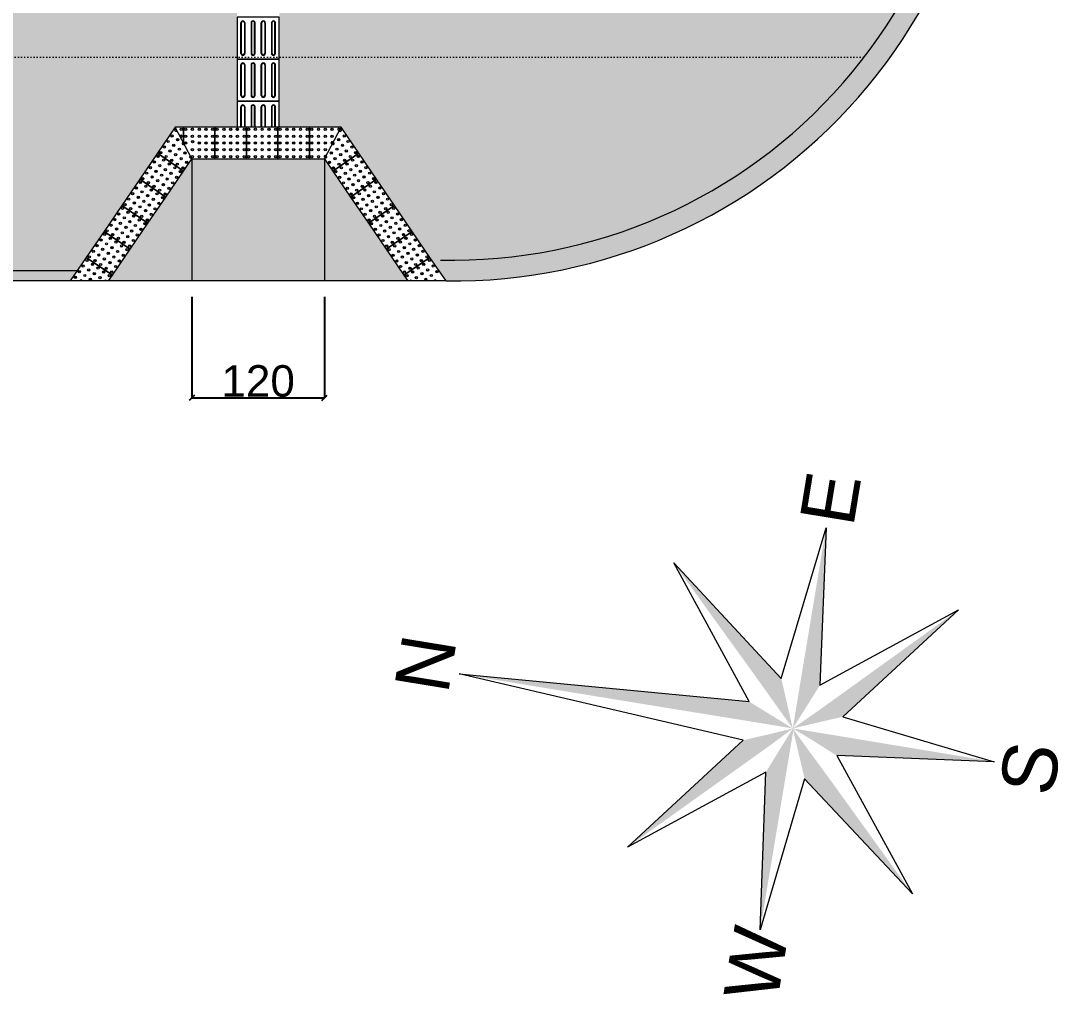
# Model space of a CAD drawing. Header units: millimetres. Extents: x -9997 to 44619, y -1295 to 91103.
# Drawn here: x 31672 to 32660, y 33018 to 33945 of the extents above; entities that cross this region are included whole.
import ezdxf

# ---------------------------------------------------------------- set-up
doc = ezdxf.new("R2010")
doc.units = ezdxf.units.MM
doc.header["$LTSCALE"] = 0.1
doc.linetypes.add('ACAD_ISO03W100', pattern=[30, 12, -18])
doc.layers.get('0').update_dxf_attribs({"lineweight": 5})
for name, color, linetype, lineweight in [('alvenaria', 5, 'Continuous', 9), ('alvenaria longe', 253, 'Continuous', 0), ('escada', 1, 'Continuous', 0), ('piso', 254, 'Continuous', 0), ('Proj Telhado', 10, 'ACAD_ISO03W100', 0)]:
    doc.layers.add(name, color=color, linetype=linetype, lineweight=lineweight)
doc.styles.add('Arial0', font='arial.ttf', dxfattribs={"height": 1.421523})
doc.styles.get("Standard").update_dxf_attribs({"font": 'arial.ttf'})
doc.dimstyles.new('ISO-25', dxfattribs={"dimtxt": 30, "dimasz": 5, "dimexe": 0, "dimexo": 15, "dimtad": 1, "dimtxsty": 'Standard', "dimblk": 'OBLIQUE', "dimcen": 0, "dimclrd": 7, "dimclre": 7, "dimclrt": 7, "dimadec": 8, "dimazin": 0, "dimtfac": 1, "dimtmove": 0, "dimatfit": 3, "dimldrblk": 'OBLIQUE', "dimfxl": 5, "dimtfillclr": 250, "dimarcsym": 0})

# ---------------------------------------------------------------- blocks, each defined once
blk = doc.blocks.new('_Oblique')
at = {"color": 0, "linetype": 'ByBlock', "lineweight": -2}
blk.add_line((-0.5, -0.5), (0.5, 0.5), dxfattribs=at)
blk = doc.blocks.new('*D110')
at = {"layer": 'alvenaria', "color": 7, "linetype": 'ByBlock', "lineweight": -2, "transparency": 16777216}
for p, q in [((31834.84, 33681.94), (31834.84, 33585.67)), ((31960.89, 33681.94), (31960.89, 33585.67))]:
    blk.add_line(p, q, dxfattribs=at)
at = {"layer": 'alvenaria', "color": 7, "lineweight": -2, "transparency": 16777216}
blk.add_line((31834.84, 33585.67), (31960.89, 33585.67), dxfattribs=at)
at = {"layer": 'Defpoints', "color": 0, "linetype": 'ByBlock', "transparency": 16777216}
for p in [(31834.84, 33696.94), (31960.89, 33696.94), (31960.89, 33585.67)]:
    blk.add_point(p, dxfattribs=at)
at = {"layer": 'alvenaria', "color": 7, "linetype": 'ByBlock', "lineweight": -2, "transparency": 16777216, "xscale": 5, "yscale": 5, "zscale": 5, "rotation": 180}
blk.add_blockref('_Oblique', (31834.84, 33585.67), dxfattribs=at)
at = {"layer": 'alvenaria', "color": 7, "linetype": 'ByBlock', "lineweight": -2, "transparency": 16777216, "xscale": 5, "yscale": 5, "zscale": 5}
blk.add_blockref('_Oblique', (31960.89, 33585.67), dxfattribs=at)
at = {"layer": 'alvenaria', "color": 7, "linetype": 'ByBlock', "transparency": 16777216, "insert": (31897.86, 33601.62), "char_height": 30, "attachment_point": 5}
blk.add_mtext('120', dxfattribs=at)

msp = doc.modelspace()

# ---------------------------------------------------------------- hatches: boundary and pattern name
at = {"linetype": 'ByBlock', "lineweight": 0, "true_color": 0xc7c8ca}
h = msp.add_hatch(dxfattribs=at)
h.set_pattern_fill('AR-BRSTD', color=9, scale=0.12)
h.paths.add_polyline_path([(29301.965, 34091.799), (29316.965, 34091.799), (29316.965, 34094.883), (29346.965, 34094.883), (29376.965, 34094.883), (29406.965, 34094.883), (29436.965, 34094.883), (29466.965, 34094.883), (29496.965, 34094.883), (29526.965, 34094.883), (29556.965, 34094.883), (29586.965, 34094.883), (29601.965, 34091.799), (29601.965, 33930.984), (29633.978, 33930.984), (29673.978, 33930.984), (29688.934, 33930.984), (29681.21, 33959.973), (29673.486, 33988.962), (29665.732, 34018.064), (29658.008, 34047.053), (29650.284, 34076.041), (29642.56, 34105.03), (29639.424, 34116.799), (28786.663, 34116.799), (28786.913, 33706.799), (29748.667, 33706.799), (29743.001, 33728.064), (29735.277, 33757.053), (29727.553, 33786.041), (29719.829, 33815.03), (29712.105, 33844.018), (29704.381, 33873.007), (29699.591, 33890.984), (29673.978, 33890.984), (29633.978, 33890.984), (29593.978, 33890.984), (29586.965, 33890.984), (29586.965, 33884.883), (29586.965, 33854.883), (29556.965, 33854.883), (29526.965, 33854.883), (29496.965, 33854.883), (29466.965, 33854.883), (29436.965, 33854.883), (29406.965, 33854.883), (29376.965, 33854.883), (29346.965, 33854.883), (29316.965, 33854.883), (29316.965, 33884.883), (29316.965, 33891.799), (29301.965, 33891.799)])
h.paths.add_polyline_path([(29201.103, 33886.938), (29201.103, 33746.938), (28961.103, 33746.938), (28961.103, 33886.938)], flags=16)
h.paths.add_polyline_path([(29181.103, 33866.938), (29181.103, 33766.938), (28981.103, 33766.938), (28981.103, 33866.938)], flags=0)
h.paths.add_polyline_path([(29556.965, 33914.883), (29556.965, 33944.883), (29556.965, 33974.883), (29556.965, 34004.883), (29556.965, 34034.883), (29556.965, 34064.883), (29526.965, 34064.883), (29496.965, 34064.883), (29466.965, 34064.883), (29436.965, 34064.883), (29406.965, 34064.883), (29376.965, 34064.883), (29346.965, 34064.883), (29346.965, 34034.883), (29346.965, 34004.883), (29346.965, 33974.883), (29346.965, 33944.883), (29346.965, 33914.883), (29346.965, 33891.799), (29556.965, 33891.799)], flags=17)
h.paths.add_polyline_path([(29376.965, 33956.799), (29376.965, 34006.799), (29526.965, 34006.799), (29526.965, 33956.799)], flags=16)
h.paths.add_polyline_path([(29466.965, 34011.799), (29436.965, 34011.799), (29436.965, 34041.799), (29466.965, 34041.799)], flags=16)
h.paths.add_polyline_path([(29556.965, 33891.799), (29346.965, 33891.799), (29346.965, 33884.883), (29376.965, 33884.883), (29406.965, 33884.883), (29436.965, 33884.883), (29466.965, 33884.883), (29496.965, 33884.883), (29526.965, 33884.883), (29556.965, 33884.883)], flags=17)
h.paths.add_polyline_path([(29601.965, 34091.799), (29586.965, 34091.799), (29586.965, 34064.883), (29586.965, 34034.883), (29586.965, 34004.883), (29586.965, 33974.883), (29586.965, 33944.883), (29586.965, 33930.984), (29593.978, 33930.984), (29601.965, 33930.984)], flags=17)
h.paths.add_polyline_path([(29316.965, 33944.883), (29316.965, 33974.883), (29316.965, 34004.883), (29316.965, 34034.883), (29316.965, 34064.883), (29316.965, 34091.799), (29301.965, 34091.799), (29301.965, 33891.799), (29316.965, 33891.799), (29316.965, 33914.883)], flags=17)
h.paths.add_polyline_path([(29757.448, 34116.799), (29670.471, 34116.799), (29671.549, 34112.754), (29679.272, 34083.765), (29686.996, 34054.776), (29694.72, 34025.788), (29702.444, 33996.799), (29710.198, 33967.697), (29717.922, 33938.708), (29725.646, 33909.72), (29732.939, 33882.35), (29758.552, 33882.35), (29798.552, 33882.35), (29819.916, 33882.35)])
h.paths.add_polyline_path([(30038.448, 34116.799), (29757.448, 34116.799), (29819.916, 33882.35), (29838.552, 33882.35), (29878.552, 33882.35), (29918.552, 33882.35), (29958.552, 33882.35), (29998.552, 33882.35), (30038.552, 33882.35), (30078.552, 33882.35), (30100.916, 33882.35)])
h.paths.add_polyline_path([(29830.574, 33842.35), (29798.552, 33842.35), (29758.552, 33842.35), (29743.596, 33842.35), (29748.818, 33822.754), (29756.542, 33793.765), (29764.266, 33764.776), (29771.989, 33735.788), (29779.713, 33706.799), (29826.691, 33706.799), (29856.033, 33746.799)])
h.paths.add_polyline_path([(30111.574, 33842.35), (30078.552, 33842.35), (30038.552, 33842.35), (29998.552, 33842.35), (29958.552, 33842.35), (29918.552, 33842.35), (29878.552, 33842.35), (29838.552, 33842.35), (29830.574, 33842.35), (29856.033, 33746.799), (30137.033, 33746.799)])
h.paths.add_polyline_path([(30205.831, 33815.03), (30198.552, 33842.35), (30158.552, 33842.35), (30118.552, 33842.35), (30111.574, 33842.35), (30137.033, 33746.799), (30187.222, 33706.938), (30234.631, 33706.938), (30229.003, 33728.064), (30221.279, 33757.053), (30213.555, 33786.041)])
h.paths.add_polyline_path([(30167.211, 33959.973), (30159.488, 33988.962), (30151.764, 34017.95), (30144.04, 34046.939), (30136.316, 34075.928), (30128.592, 34104.916), (30125.426, 34116.799), (30038.448, 34116.799), (30100.916, 33882.35), (30118.552, 33882.35), (30158.552, 33882.35), (30187.894, 33882.35), (30182.659, 33901.996), (30174.935, 33930.984)])
h.paths.add_polyline_path([(31877.895, 33948.04), (31877.895, 33968.04), (31852.895, 33968.04), (31852.895, 33998.04), (31852.895, 34028.04), (31877.895, 34028.04), (31877.895, 34068.04), (31877.895, 34108.04), (31877.895, 34116.799), (30156.473, 34116.799), (30157.581, 34112.64), (30165.305, 34083.652), (30173.028, 34054.663), (30180.752, 34025.674), (30188.476, 33996.686), (30196.2, 33967.697), (30203.924, 33938.708), (30211.648, 33909.72), (30219.372, 33880.731), (30227.096, 33851.742), (30234.82, 33822.754), (30242.543, 33793.765), (30250.267, 33764.776), (30257.991, 33735.788), (30265.678, 33706.938), (31725.894, 33706.938), (31734.388, 33719.372), (31751.309, 33744.144), (31768.231, 33768.916), (31785.153, 33793.688), (31802.075, 33818.46), (31819.034, 33843.286), (31819.062, 33843.232), (31826.794, 33843.232), (31856.794, 33843.232), (31877.895, 33843.232), (31877.895, 33868.04), (31877.895, 33908.04)])
h.paths.add_polyline_path([(30645.894, 33886.938), (30645.894, 33746.938), (30405.894, 33746.938), (30405.894, 33886.938)], flags=16)
h.paths.add_polyline_path([(30625.894, 33866.938), (30625.894, 33766.938), (30425.894, 33766.938), (30425.894, 33866.938)], flags=0)
h.paths.add_polyline_path([(31145.894, 33886.938), (31145.894, 33746.938), (30905.894, 33746.938), (30905.894, 33886.938)], flags=16)
h.paths.add_polyline_path([(30925.894, 33866.938), (31125.894, 33866.938), (31125.894, 33766.938), (30925.894, 33766.938)], flags=0)
h.paths.add_polyline_path([(31000.925, 33844.799), (31030.925, 33844.799), (31030.925, 33814.799), (31000.925, 33814.799)], flags=0)
h.paths.add_polyline_path([(31405.894, 33886.938), (31645.894, 33886.938), (31645.894, 33746.938), (31405.894, 33746.938)], flags=16)
h.paths.add_polyline_path([(31425.894, 33866.938), (31625.894, 33866.938), (31625.894, 33766.938), (31425.894, 33766.938)], flags=0)
h.paths.add_polyline_path([(32554.715, 34289.954), (32524.986, 34293.973), (32495.256, 34297.993), (32465.527, 34302.013), (32435.797, 34306.033), (32433.223, 34315.696), (32425.499, 34344.684), (32420.35, 34364.01), (32387.715, 34355.315), (32349.064, 34345.016), (32310.412, 34334.718), (32271.761, 34324.419), (32233.109, 34314.12), (32194.457, 34303.822), (32155.806, 34293.523), (32117.154, 34283.225), (32123.591, 34259.068), (32104.265, 34253.918), (32113.015, 34221.081), (32123.313, 34182.429), (32133.612, 34143.778), (32143.91, 34105.126), (32154.209, 34066.475), (32161.933, 34037.486), (32169.657, 34008.498), (32177.38, 33979.509), (32148.392, 33971.785), (32119.403, 33964.061), (32113.051, 33987.901), (32073.051, 33987.901), (32054.915, 33987.901, -0.2142245), (31917.895, 33945.937), (31917.895, 33908.04), (31917.895, 33868.04), (31917.895, 33843.232), (31946.729, 33843.232), (31976.729, 33843.232), (31993.651, 33818.46), (32010.573, 33793.688), (32027.495, 33768.916), (32044.416, 33744.145), (32061.338, 33719.373), (32076.664, 33696.938, 0.46151), (32590.765, 34284.324), (32590.556, 34285.108), (32584.445, 34285.934)])
h.paths.add_polyline_path([(32105.259, 34094.828), (32094.96, 34133.479), (32084.662, 34172.131), (32074.363, 34210.782), (32066.632, 34239.798, 0.050222), (32040.096, 34262.693), (32020.526, 34257.479), (31981.874, 34247.18), (31943.223, 34236.882), (31933.489, 34234.288), (31964.794, 34116.799), (31917.895, 34116.799), (31917.895, 34108.04), (31917.895, 34068.04), (31917.895, 34028.04), (31942.895, 34028.04), (31953.051, 34027.901), (31993.051, 34027.901), (32033.051, 34027.901), (32073.051, 34027.901), (32088.695, 34027.901, 0.0275903), (32097.873, 34044.865), (32096.231, 34051.027), (32101.191, 34052.349, 0.0390592), (32109.667, 34078.284)], flags=17)
h.paths.add_polyline_path([(32054.915, 33987.901), (32033.051, 33987.901), (31993.051, 33987.901), (31953.051, 33987.901), (31942.895, 33987.901), (31942.895, 33968.04), (31917.895, 33968.04), (31917.895, 33948.04), (31917.895, 33945.937, 0.2142245)], flags=17)
h.paths.add_polyline_path([(32109.667, 34078.284, -0.0390592), (32101.191, 34052.349), (32115.557, 34056.176)], flags=17)
h.paths.add_polyline_path([(32097.873, 34044.865, -0.0275903), (32088.695, 34027.901), (32102.393, 34027.901)], flags=17)
h.paths.add_polyline_path([(32402.327, 34431.65), (32394.603, 34460.639), (32418.391, 34478.918), (32442.179, 34497.197), (32465.967, 34515.476), (32489.755, 34533.756), (32501.253, 34542.591), (32216.122, 35612.719), (31649.003, 35612.719), (31797.89, 35053.93, -0.3092385), (31931.102, 34553.973), (32000.494, 34293.537), (32010.227, 34296.13), (32048.879, 34306.429), (32042.442, 34330.586), (32071.431, 34338.31), (32100.419, 34346.034), (32106.856, 34321.876), (32145.507, 34332.175), (32184.159, 34342.473), (32222.81, 34352.772), (32261.462, 34363.071), (32300.114, 34373.369), (32338.765, 34383.668), (32377.417, 34393.966), (32410.051, 34402.661)])
h.paths.add_polyline_path([(31797.89, 35053.93), (31649.003, 35612.719), (31566.212, 35612.719), (31923.191, 34272.94), (31932.924, 34275.533), (31971.576, 34285.832), (32000.494, 34293.537), (31931.102, 34553.973, 0.3092385)])
h.paths.add_polyline_path([(32059.177, 34267.777), (32040.096, 34262.693, -0.050222), (32066.632, 34239.798), (32065.614, 34243.62)], flags=17)
h = msp.add_hatch(color=9, dxfattribs=at)
h.dxf.hatch_style = 1
h.paths.add_polyline_path([(28786.913, 33706.799), (28786.919, 33696.938), (29819.457, 33696.938), (29826.691, 33706.799)])
h.paths.add_polyline_path([(29856.033, 33746.799), (29869.318, 33696.938), (30150.318, 33696.938), (30137.033, 33746.799)])
h.paths.add_polyline_path([(29819.457, 33696.938), (29869.318, 33696.938), (29856.033, 33746.799)])
h.paths.add_polyline_path([(30137.033, 33746.799), (30150.318, 33696.938), (30199.813, 33696.938)])
h.paths.add_polyline_path([(30187.222, 33706.938), (30199.813, 33696.938), (31719.063, 33696.938), (31725.894, 33706.938)])
h.paths.add_polyline_path([(32428.741, 34449.037), (32431.316, 34439.374), (32439.04, 34410.385), (32446.764, 34381.397), (32454.488, 34352.408), (32459.637, 34333.082), (32569.942, 34362.473), (32539.047, 34478.427)])
h.paths.add_polyline_path([(32459.637, 34333.082), (32469.547, 34331.742), (32499.276, 34327.723), (32529.006, 34323.703), (32558.735, 34319.683), (32582.188, 34316.512), (32569.942, 34362.473)])
h.paths.add_polyline_path([(32508.035, 34509.968), (32484.247, 34491.688), (32460.459, 34473.409), (32436.671, 34455.13), (32428.741, 34449.037), (32539.047, 34478.427), (32526.801, 34524.388)])
h.paths.add_polyline_path([(31886.729, 33813.232), (31856.729, 33813.232), (31834.835, 33813.232), (31834.835, 33696.938), (31960.89, 33696.938), (31960.89, 33813.232), (31946.729, 33813.232), (31916.729, 33813.232)])
h.paths.add_polyline_path([(31776.081, 33727.222), (31759.159, 33702.45), (31755.394, 33696.938), (31834.835, 33696.938), (31834.835, 33813.232), (31826.847, 33801.538), (31809.925, 33776.766), (31793.003, 33751.994)])
h.paths.add_polyline_path([(31968.879, 33801.538), (31960.89, 33813.232), (31960.89, 33696.938), (32040.332, 33696.938), (32036.567, 33702.451), (32019.645, 33727.223), (32002.723, 33751.994), (31985.801, 33776.766)])
h.paths.add_polyline_path([(29376.965, 34006.799), (29376.965, 33956.799), (29526.965, 33956.799), (29526.965, 34006.799)])
at = {"lineweight": 0, "true_color": 0x000007}
for points in [[(32406.571, 33271.13), (32438.223, 33462.171), (32439.095, 33462.563)], [(32406.571, 33271.13), (32438.223, 33462.171), (32432.471, 33312.359)], [(32293.317, 33428.607), (32369.724, 33322.701), (32372.79, 33343.375)], [(32454.361, 33282.367), (32458.744, 33308.038), (32564.38, 33384.113)], [(32369.724, 33322.701), (32372.79, 33343.375), (32395.665, 33318.65)], [(32089.163, 33323.072), (32271.206, 33293.241), (32273.593, 33305.641)], [(32369.724, 33322.701), (32391.344, 33292.377), (32395.665, 33318.65)], [(32391.344, 33292.377), (32395.665, 33318.65), (32406.571, 33271.13)], [(32271.206, 33293.241), (32273.593, 33305.641), (32365.071, 33296.698)], [(32426.451, 33275.885), (32454.361, 33282.367), (32458.744, 33308.038)], [(32426.451, 33275.885), (32428.15, 33286.087), (32458.744, 33308.038)], [(32271.206, 33293.241), (32362.362, 33278.492), (32365.071, 33296.698)], [(32362.362, 33278.492), (32365.071, 33296.698), (32389.706, 33281.573)], [(32362.362, 33278.492), (32388.634, 33274.17), (32389.706, 33281.573)], [(32388.634, 33274.17), (32389.706, 33281.573), (32406.571, 33271.13)], [(32406.571, 33271.13), (32426.451, 33275.885), (32428.15, 33286.087)], [(32375.582, 33079.548), (32406.571, 33271.13), (32407.443, 33271.522)], [(32381.002, 33229.63), (32375.582, 33079.548), (32406.571, 33271.13)], [(32385.385, 33255.301), (32387.293, 33266.436), (32406.571, 33271.13)], [(32406.571, 33271.13), (32417.808, 33223.339), (32422.13, 33249.612)], [(32406.571, 33271.13), (32424.038, 33260.747), (32425.109, 33268.15)], [(32249.364, 33158.207), (32355.061, 33233.681), (32359.382, 33259.953)], [(32355.061, 33233.681), (32385.385, 33255.301), (32387.293, 33266.436)], [(32355.061, 33233.681), (32359.382, 33259.953), (32387.293, 33266.436)], [(32424.038, 33260.747), (32425.109, 33268.15), (32451.382, 33263.829)], [(32424.038, 33260.747), (32448.402, 33245.291), (32451.382, 33263.829)], [(32448.402, 33245.291), (32451.382, 33263.829), (32542.268, 33248.748)], [(32417.808, 33223.339), (32422.13, 33249.612), (32444.351, 33219.349)], [(32448.402, 33245.291), (32540.865, 33241.615), (32542.268, 33248.748)], [(32540.865, 33241.615), (32542.268, 33248.748), (32598.214, 33239.539)], [(32417.808, 33223.339), (32440.954, 33198.945), (32444.351, 33219.349)], [(32440.954, 33198.945), (32444.351, 33219.349), (32520.427, 33113.714)]]:
    msp.add_hatch(color=7, dxfattribs=at).paths.add_polyline_path(points)
at = {"layer": 'alvenaria', "linetype": 'ByBlock', "lineweight": 0, "true_color": 0xc7c8ca}
h = msp.add_hatch(color=9, dxfattribs=at)
h.dxf.hatch_style = 1
h.paths.add_polyline_path([(30405.894, 33886.938), (30405.894, 33746.938), (30645.894, 33746.938), (30645.894, 33886.938)])
h.paths.add_polyline_path([(30625.894, 33866.938), (30625.894, 33766.938), (30425.894, 33766.938), (30425.894, 33866.938)], flags=16)
h.paths.add_polyline_path([(29201.103, 33886.938), (28961.103, 33886.938), (28961.103, 33746.938), (29201.103, 33746.938)])
h.paths.add_polyline_path([(29181.103, 33766.938), (28981.103, 33766.938), (28981.103, 33866.938), (29181.103, 33866.938)], flags=16)
h.paths.add_polyline_path([(30905.894, 33886.938), (30905.894, 33746.938), (31145.894, 33746.938), (31145.894, 33886.938)])
h.paths.add_polyline_path([(31125.894, 33866.938), (31125.894, 33766.938), (30925.894, 33766.938), (30925.894, 33866.938)], flags=16)
h.paths.add_polyline_path([(31030.925, 33844.799), (31030.925, 33814.799), (31000.925, 33814.799), (31000.925, 33844.799)], flags=0)
h.paths.add_polyline_path([(31405.894, 33746.938), (31645.894, 33746.938), (31645.894, 33886.938), (31405.894, 33886.938)])
h.paths.add_polyline_path([(31425.894, 33866.938), (31625.894, 33866.938), (31625.894, 33766.938), (31425.894, 33766.938)], flags=16)
h.paths.add_polyline_path([(32590.765, 34284.324), (32590.556, 34285.108), (32584.445, 34285.934), (32570.071, 34287.877, -0.4686526), (32071.345, 33716.898), (32076.664, 33696.938, 0.46151)])
h.paths.add_polyline_path([(32236.82, 35612.719), (32216.122, 35612.719), (32501.253, 34542.591), (32513.543, 34552.035), (32518.433, 34555.792)])

# ---------------------------------------------------------------- linework, layer by layer
at = {"color": 7, "linetype": 'Continuous', "lineweight": 0, "true_color": 0x000007}
msp.add_lwpolyline([(32089.163, 33323.072), (32365.071, 33296.698), (32293.317, 33428.607), (32395.665, 33318.65), (32438.223, 33462.171), (32432.471, 33312.359), (32564.38, 33384.113), (32454.361, 33282.367), (32598.214, 33239.539), (32448.402, 33245.291), (32520.427, 33113.714), (32417.808, 33223.339), (32375.582, 33079.548), (32381.002, 33229.63), (32249.364, 33158.207), (32359.382, 33259.953)], close=True, dxfattribs=at)
at = {"layer": 'alvenaria longe', "linetype": 'ByBlock', "lineweight": 0}
msp.add_line((30187.222, 33706.938), (31725.894, 33706.938), dxfattribs=at)
for centre, radius, start, end in [((32083.021, 34209.998), 493.238, 268.643663, 9.084691), ((32083.299, 34209.804), 512.909, 269.258801, 8.353987)]:
    msp.add_arc(centre, radius, start, end, dxfattribs=at)
at = {"layer": 'escada', "linetype": 'ByBlock', "lineweight": 0}
for p, q in [((31834.835, 33813.232), (31819.062, 33843.232)), ((31960.89, 33813.232), (31976.729, 33843.232)), ((31755.394, 33696.938), (31719.063, 33696.938)), ((32040.332, 33696.938), (31755.394, 33696.938)), ((32076.664, 33696.938), (32040.332, 33696.938))]:
    msp.add_line(p, q, dxfattribs=at)
at = {"layer": 'escada', "lineweight": 0}
for p, q in [((31834.835, 33813.232), (31834.835, 33696.938)), ((31960.89, 33813.232), (31960.89, 33696.938)), ((31990.89, 33813.232), (31990.89, 33813.232))]:
    msp.add_line(p, q, dxfattribs=at)
for points in [[(31877.895, 33908.04), (31917.895, 33908.04), (31917.895, 33948.04), (31877.895, 33948.04)], [(31877.895, 33868.04), (31917.895, 33868.04), (31917.895, 33908.04), (31877.895, 33908.04)], [(31886.729, 33813.232), (31886.729, 33843.232), (31856.729, 33843.232), (31856.729, 33813.232)], [(31916.729, 33813.232), (31916.729, 33843.232), (31886.729, 33843.232), (31886.729, 33813.232)], [(31946.729, 33813.232), (31946.729, 33843.232), (31916.729, 33843.232), (31916.729, 33813.232)], [(31826.847, 33801.538), (31802.075, 33818.46), (31785.153, 33793.688), (31809.925, 33776.766)], [(31985.801, 33776.766), (32010.573, 33793.688), (31993.651, 33818.46), (31968.879, 33801.538)], [(31809.925, 33776.766), (31785.153, 33793.688), (31768.231, 33768.916), (31793.003, 33751.994)], [(32002.723, 33751.994), (32027.495, 33768.916), (32010.573, 33793.688), (31985.801, 33776.766)], [(31793.003, 33751.994), (31768.231, 33768.916), (31751.309, 33744.144), (31776.081, 33727.222)], [(32019.645, 33727.223), (32044.416, 33744.145), (32027.495, 33768.916), (32002.723, 33751.994)], [(31776.081, 33727.222), (31751.309, 33744.144), (31734.388, 33719.372), (31759.159, 33702.45)], [(32036.567, 33702.451), (32061.338, 33719.373), (32044.416, 33744.145), (32019.645, 33727.223)]]:
    msp.add_lwpolyline(points, close=True, dxfattribs=at)
for points in [[(31881.419, 33913.502), (31881.419, 33942.577)], [(31881.926, 33913.502), (31881.926, 33942.577)], [(31884.79, 33942.577), (31884.79, 33913.502)], [(31885.296, 33942.577), (31885.296, 33913.502)], [(31891.111, 33942.577), (31891.111, 33913.502)], [(31891.617, 33942.577), (31891.617, 33913.502)], [(31894.482, 33913.502), (31894.482, 33942.577)], [(31894.988, 33913.502), (31894.988, 33942.577)], [(31900.803, 33913.502), (31900.803, 33942.577)], [(31901.309, 33913.502), (31901.309, 33942.577)], [(31904.173, 33942.577), (31904.173, 33913.502)], [(31904.68, 33942.577), (31904.68, 33913.502)], [(31910.495, 33942.577), (31910.495, 33913.502)], [(31911.001, 33942.577), (31911.001, 33913.502)], [(31913.865, 33913.502), (31913.865, 33942.577)], [(31914.371, 33913.502), (31914.371, 33942.577)], [(31881.419, 33873.502), (31881.419, 33902.577)], [(31881.926, 33873.502), (31881.926, 33902.577)], [(31884.79, 33902.577), (31884.79, 33873.502)], [(31885.296, 33902.577), (31885.296, 33873.502)], [(31891.111, 33902.577), (31891.111, 33873.502)], [(31891.617, 33902.577), (31891.617, 33873.502)], [(31894.482, 33873.502), (31894.482, 33902.577)], [(31894.988, 33873.502), (31894.988, 33902.577)], [(31900.803, 33873.502), (31900.803, 33902.577)], [(31901.309, 33873.502), (31901.309, 33902.577)], [(31904.173, 33902.577), (31904.173, 33873.502)], [(31904.68, 33902.577), (31904.68, 33873.502)], [(31910.495, 33902.577), (31910.495, 33873.502)], [(31911.001, 33902.577), (31911.001, 33873.502)], [(31913.865, 33873.502), (31913.865, 33902.577)], [(31914.371, 33873.502), (31914.371, 33902.577)], [(31917.895, 33843.232), (31917.895, 33868.04), (31877.895, 33868.04), (31877.895, 33840.093)], [(31881.419, 33843.232), (31881.419, 33862.577)], [(31881.926, 33843.232), (31881.926, 33862.577)], [(31884.79, 33862.577), (31884.79, 33843.232)], [(31885.296, 33862.577), (31885.296, 33843.232)], [(31891.111, 33862.577), (31891.111, 33843.232)], [(31891.617, 33862.577), (31891.617, 33843.232)], [(31894.482, 33843.232), (31894.482, 33862.577)], [(31894.988, 33843.232), (31894.988, 33862.577)], [(31900.803, 33843.232), (31900.803, 33862.577)], [(31901.309, 33843.232), (31901.309, 33862.577)], [(31904.173, 33862.577), (31904.173, 33843.232)], [(31904.68, 33862.577), (31904.68, 33843.232)], [(31910.495, 33862.577), (31910.495, 33843.232)], [(31911.001, 33862.577), (31911.001, 33843.232)], [(31913.865, 33843.232), (31913.865, 33862.577)], [(31914.371, 33843.232), (31914.371, 33862.577)], [(31818.997, 33843.232), (31818.997, 33843.232), (31802.075, 33818.46), (31826.847, 33801.538), (31834.835, 33813.232)], [(31826.794, 33828.527), (31826.794, 33843.232), (31819.062, 33843.232)], [(31834.835, 33813.232), (31856.794, 33813.232), (31856.794, 33843.232), (31826.794, 33843.232), (31826.794, 33828.527)], [(31976.729, 33843.232), (31976.729, 33843.232), (31946.729, 33843.232), (31946.729, 33813.232), (31960.89, 33813.232)], [(31960.89, 33813.232), (31968.879, 33801.538), (31993.651, 33818.46), (31976.729, 33843.232)], [(31755.394, 33696.938), (31759.159, 33702.45), (31734.388, 33719.372), (31719.063, 33696.938)], [(32076.664, 33696.938), (32061.338, 33719.373), (32036.567, 33702.451), (32040.332, 33696.938)]]:
    msp.add_lwpolyline(points, dxfattribs=at)
for centre, radius in [((31815.91, 33834.985), 1.075), ((31815.91, 33834.985), 0.883), ((31824.691, 33841.13), 1.075), ((31824.691, 33841.13), 0.883), ((31824.691, 33834.681), 0.883), ((31828.896, 33841.13), 1.075), ((31828.896, 33834.681), 1.075), ((31828.896, 33841.13), 0.883), ((31828.896, 33834.681), 0.883), ((31835.345, 33841.13), 1.075), ((31835.345, 33834.681), 1.075), ((31835.345, 33841.13), 0.883), ((31835.345, 33834.681), 0.883), ((31841.794, 33841.13), 1.075), ((31841.794, 33834.681), 1.075), ((31841.794, 33841.13), 0.883), ((31841.794, 33834.681), 0.883), ((31848.242, 33841.13), 1.075), ((31848.242, 33834.681), 1.075), ((31848.242, 33841.13), 0.883), ((31848.242, 33834.681), 0.883), ((31854.691, 33841.13), 1.075), ((31854.691, 33834.681), 1.075), ((31854.691, 33841.13), 0.883), ((31854.691, 33834.681), 0.883), ((31858.831, 33841.13), 1.075), ((31858.831, 33834.681), 1.075), ((31858.831, 33841.13), 0.883), ((31858.831, 33834.681), 0.883), ((31865.28, 33841.13), 1.075), ((31865.28, 33834.681), 1.075), ((31865.28, 33841.13), 0.883), ((31865.28, 33834.681), 0.883), ((31871.729, 33841.13), 1.075), ((31871.729, 33834.681), 1.075), ((31871.729, 33841.13), 0.883), ((31871.729, 33834.681), 0.883), ((31878.177, 33841.13), 1.075), ((31878.177, 33834.681), 1.075), ((31878.177, 33841.13), 0.883), ((31878.177, 33834.681), 0.883), ((31884.626, 33841.13), 1.075), ((31884.626, 33834.681), 1.075), ((31884.626, 33841.13), 0.883), ((31884.626, 33834.681), 0.883), ((31888.831, 33841.13), 1.075), ((31888.831, 33834.681), 1.075), ((31888.831, 33841.13), 0.883), ((31888.831, 33834.681), 0.883), ((31895.28, 33841.13), 1.075), ((31895.28, 33834.681), 1.075), ((31895.28, 33841.13), 0.883), ((31895.28, 33834.681), 0.883), ((31901.729, 33841.13), 1.075), ((31901.729, 33834.681), 1.075), ((31901.729, 33841.13), 0.883), ((31901.729, 33834.681), 0.883), ((31908.177, 33841.13), 1.075), ((31908.177, 33834.681), 1.075), ((31908.177, 33841.13), 0.883), ((31908.177, 33834.681), 0.883), ((31914.626, 33841.13), 1.075), ((31914.626, 33834.681), 1.075), ((31914.626, 33841.13), 0.883), ((31914.626, 33834.681), 0.883), ((31918.831, 33841.13), 1.075), ((31918.831, 33834.681), 1.075), ((31918.831, 33841.13), 0.883), ((31918.831, 33834.681), 0.883), ((31925.28, 33841.13), 1.075), ((31925.28, 33834.681), 1.075), ((31925.28, 33841.13), 0.883), ((31925.28, 33834.681), 0.883), ((31931.729, 33841.13), 1.075), ((31931.729, 33834.681), 1.075), ((31931.729, 33841.13), 0.883), ((31931.729, 33834.681), 0.883), ((31938.177, 33841.13), 1.075), ((31938.177, 33834.681), 1.075), ((31938.177, 33841.13), 0.883), ((31938.177, 33834.681), 0.883), ((31944.626, 33841.13), 1.075), ((31944.626, 33834.681), 1.075), ((31944.626, 33841.13), 0.883), ((31944.626, 33834.681), 0.883), ((31948.831, 33841.13), 1.075), ((31948.831, 33834.681), 1.075), ((31948.831, 33841.13), 0.883), ((31948.831, 33834.681), 0.883), ((31955.28, 33841.13), 1.075), ((31955.28, 33834.681), 1.075), ((31955.28, 33841.13), 0.883), ((31955.28, 33834.681), 0.883), ((31961.729, 33841.13), 1.075), ((31961.729, 33834.681), 1.075), ((31961.729, 33841.13), 0.883), ((31961.729, 33834.681), 0.883), ((31968.177, 33841.13), 1.075), ((31968.177, 33834.681), 1.075), ((31968.177, 33841.13), 0.883), ((31968.177, 33834.681), 0.883), ((31979.816, 33834.985), 1.075), ((31979.816, 33834.985), 0.883), ((31808.635, 33824.335), 1.075), ((31808.635, 33824.335), 0.883), ((31812.272, 33829.66), 1.075), ((31812.272, 33829.66), 0.883), ((31817.597, 33826.023), 1.075), ((31817.597, 33826.023), 0.883), ((31821.235, 33831.348), 1.075), ((31821.235, 33831.348), 0.883), ((31822.922, 33822.385), 1.075), ((31822.922, 33822.385), 0.883), ((31828.896, 33828.232), 1.075), ((31828.896, 33828.232), 0.883), ((31835.522, 33829.398), 1.075), ((31835.522, 33829.398), 0.883), ((31841.794, 33828.232), 1.075), ((31841.794, 33828.232), 0.883), ((31848.242, 33828.232), 1.075), ((31848.242, 33828.232), 0.883), ((31854.691, 33828.232), 1.075), ((31854.691, 33828.232), 0.883), ((31858.831, 33828.232), 1.075), ((31858.831, 33828.232), 0.883), ((31865.28, 33828.232), 1.075), ((31865.28, 33828.232), 0.883), ((31871.729, 33828.232), 1.075), ((31871.729, 33828.232), 0.883), ((31878.177, 33828.232), 1.075), ((31878.177, 33828.232), 0.883), ((31884.626, 33828.232), 1.075), ((31884.626, 33828.232), 0.883), ((31888.831, 33828.232), 1.075), ((31888.831, 33828.232), 0.883), ((31895.28, 33828.232), 1.075), ((31895.28, 33828.232), 0.883), ((31901.729, 33828.232), 1.075), ((31901.729, 33828.232), 0.883), ((31908.177, 33828.232), 1.075), ((31908.177, 33828.232), 0.883), ((31914.626, 33828.232), 1.075), ((31914.626, 33828.232), 0.883), ((31918.831, 33828.232), 1.075), ((31918.831, 33828.232), 0.883), ((31925.28, 33828.232), 1.075), ((31925.28, 33828.232), 0.883), ((31931.729, 33828.232), 1.075), ((31931.729, 33828.232), 0.883), ((31938.177, 33828.232), 1.075), ((31938.177, 33828.232), 0.883), ((31944.626, 33828.232), 1.075), ((31944.626, 33828.232), 0.883), ((31948.831, 33828.232), 1.075), ((31948.831, 33828.232), 0.883), ((31955.28, 33828.232), 1.075), ((31955.28, 33828.232), 0.883), ((31961.729, 33828.232), 1.075), ((31961.729, 33828.232), 0.883), ((31972.804, 33822.385), 1.075), ((31972.804, 33822.385), 0.883), ((31974.491, 33831.348), 1.075), ((31974.491, 33831.348), 0.883), ((31978.129, 33826.023), 1.075), ((31978.129, 33826.023), 0.883), ((31983.454, 33829.66), 1.075), ((31983.454, 33829.66), 0.883), ((31987.091, 33824.335), 1.075), ((31987.091, 33824.335), 0.883), ((31802.625, 33815.538), 1.075), ((31802.625, 33815.538), 0.883), ((31804.997, 33819.01), 1.075), ((31804.997, 33819.01), 0.883), ((31810.322, 33815.373), 1.075), ((31810.322, 33815.373), 0.883), ((31813.96, 33820.698), 1.075), ((31813.96, 33820.698), 0.883), ((31819.285, 33817.06), 1.075), ((31819.285, 33817.06), 0.883), ((31824.61, 33813.423), 1.075), ((31824.61, 33813.423), 0.883), ((31828.247, 33818.748), 1.075), ((31828.247, 33818.748), 0.883), ((31835.345, 33821.783), 1.075), ((31835.345, 33815.335), 1.075), ((31835.345, 33821.783), 0.883), ((31835.345, 33815.335), 0.883), ((31841.794, 33821.783), 1.075), ((31841.794, 33815.335), 1.075), ((31841.794, 33821.783), 0.883), ((31841.794, 33815.335), 0.883), ((31848.242, 33821.783), 1.075), ((31848.242, 33815.335), 1.075), ((31848.242, 33821.783), 0.883), ((31848.242, 33815.335), 0.883), ((31854.691, 33821.783), 1.075), ((31854.691, 33815.335), 1.075), ((31854.691, 33821.783), 0.883), ((31854.691, 33815.335), 0.883), ((31858.831, 33821.783), 1.075), ((31858.831, 33815.335), 1.075), ((31858.831, 33821.783), 0.883), ((31858.831, 33815.335), 0.883), ((31865.28, 33821.783), 1.075), ((31865.28, 33815.335), 1.075), ((31865.28, 33821.783), 0.883), ((31865.28, 33815.335), 0.883), ((31871.729, 33821.783), 1.075), ((31871.729, 33815.335), 1.075), ((31871.729, 33821.783), 0.883), ((31871.729, 33815.335), 0.883), ((31878.177, 33821.783), 1.075), ((31878.177, 33815.335), 1.075), ((31878.177, 33821.783), 0.883), ((31878.177, 33815.335), 0.883), ((31884.626, 33821.783), 1.075), ((31884.626, 33815.335), 1.075), ((31884.626, 33821.783), 0.883), ((31884.626, 33815.335), 0.883), ((31888.831, 33821.783), 1.075), ((31888.831, 33815.335), 1.075), ((31888.831, 33821.783), 0.883), ((31888.831, 33815.335), 0.883), ((31895.28, 33821.783), 1.075), ((31895.28, 33815.335), 1.075), ((31895.28, 33821.783), 0.883), ((31895.28, 33815.335), 0.883), ((31901.729, 33821.783), 1.075), ((31901.729, 33815.335), 1.075), ((31901.729, 33821.783), 0.883), ((31901.729, 33815.335), 0.883), ((31908.177, 33821.783), 1.075), ((31908.177, 33815.335), 1.075), ((31908.177, 33821.783), 0.883), ((31908.177, 33815.335), 0.883), ((31914.626, 33821.783), 1.075), ((31914.626, 33815.335), 1.075), ((31914.626, 33821.783), 0.883), ((31914.626, 33815.335), 0.883), ((31918.831, 33821.783), 1.075), ((31918.831, 33815.335), 1.075), ((31918.831, 33821.783), 0.883), ((31918.831, 33815.335), 0.883), ((31925.28, 33821.783), 1.075), ((31925.28, 33815.335), 1.075), ((31925.28, 33821.783), 0.883), ((31925.28, 33815.335), 0.883), ((31931.729, 33821.783), 1.075), ((31931.729, 33815.335), 1.075), ((31931.729, 33821.783), 0.883), ((31931.729, 33815.335), 0.883), ((31938.177, 33821.783), 1.075), ((31938.177, 33815.335), 1.075), ((31938.177, 33821.783), 0.883), ((31938.177, 33815.335), 0.883), ((31944.626, 33821.783), 1.075), ((31944.626, 33815.335), 1.075), ((31944.626, 33821.783), 0.883), ((31944.626, 33815.335), 0.883), ((31948.831, 33821.783), 1.075), ((31948.831, 33815.335), 1.075), ((31948.831, 33821.783), 0.883), ((31948.831, 33815.335), 0.883), ((31955.28, 33821.783), 1.075), ((31955.28, 33815.335), 1.075), ((31955.28, 33821.783), 0.883), ((31955.28, 33815.335), 0.883), ((31961.729, 33821.783), 1.075), ((31961.729, 33821.783), 0.883), ((31967.479, 33818.748), 1.075), ((31967.479, 33818.748), 0.883), ((31971.116, 33813.423), 1.075), ((31971.116, 33813.423), 0.883), ((31976.441, 33817.06), 1.075), ((31976.441, 33817.06), 0.883), ((31981.766, 33820.698), 1.075), ((31981.766, 33820.698), 0.883), ((31985.404, 33815.373), 1.075), ((31985.404, 33815.373), 0.883), ((31990.729, 33819.01), 1.075), ((31990.729, 33819.01), 0.883), ((31993.1, 33815.538), 1.075), ((31993.1, 33815.538), 0.883), ((31795.35, 33804.888), 1.075), ((31795.35, 33804.888), 0.883), ((31798.988, 33810.213), 1.075), ((31798.988, 33810.213), 0.883), ((31804.313, 33806.576), 1.075), ((31804.313, 33806.576), 0.883), ((31807.95, 33811.901), 1.075), ((31807.95, 33811.901), 0.883), ((31809.638, 33802.938), 1.075), ((31809.638, 33802.938), 0.883), ((31813.275, 33808.263), 1.075), ((31813.275, 33808.263), 0.883), ((31815.647, 33811.735), 1.075), ((31815.647, 33811.735), 0.883), ((31818.6, 33804.626), 1.075), ((31818.6, 33804.626), 0.883), ((31820.972, 33808.098), 1.075), ((31820.972, 33808.098), 0.883), ((31826.297, 33804.46), 1.075), ((31826.297, 33804.46), 0.883), ((31829.935, 33809.785), 1.075), ((31829.935, 33809.785), 0.883), ((31965.791, 33809.785), 1.075), ((31965.791, 33809.785), 0.883), ((31969.429, 33804.46), 1.075), ((31969.429, 33804.46), 0.883), ((31974.754, 33808.098), 1.075), ((31974.754, 33808.098), 0.883), ((31977.126, 33804.626), 1.075), ((31977.126, 33804.626), 0.883), ((31980.079, 33811.735), 1.075), ((31980.079, 33811.735), 0.883), ((31982.451, 33808.263), 1.075), ((31982.451, 33808.263), 0.883), ((31986.088, 33802.938), 1.075), ((31986.088, 33802.938), 0.883), ((31987.775, 33811.901), 1.075), ((31987.775, 33811.901), 0.883), ((31991.413, 33806.576), 1.075), ((31991.413, 33806.576), 0.883), ((31996.738, 33810.213), 1.075), ((31996.738, 33810.213), 0.883), ((32000.375, 33804.888), 1.075), ((32000.375, 33804.888), 0.883), ((31788.075, 33794.238), 1.075), ((31788.075, 33794.238), 0.883), ((31791.713, 33799.563), 1.075), ((31791.713, 33799.563), 0.883), ((31797.038, 33795.926), 1.075), ((31797.038, 33795.926), 0.883), ((31800.675, 33801.251), 1.075), ((31800.675, 33801.251), 0.883), ((31806, 33797.613), 1.075), ((31806, 33797.613), 0.883), ((31811.325, 33793.976), 1.075), ((31811.325, 33793.976), 0.883), ((31814.963, 33799.301), 1.075), ((31814.963, 33799.301), 0.883), ((31820.288, 33795.663), 1.075), ((31820.288, 33795.663), 0.883), ((31823.925, 33800.988), 1.075), ((31823.925, 33800.988), 0.883), ((31971.801, 33800.988), 1.075), ((31971.801, 33800.988), 0.883), ((31975.438, 33795.663), 1.075), ((31975.438, 33795.663), 0.883), ((31980.763, 33799.301), 1.075), ((31980.763, 33799.301), 0.883), ((31984.401, 33793.976), 1.075), ((31984.401, 33793.976), 0.883), ((31989.726, 33797.613), 1.075), ((31989.726, 33797.613), 0.883), ((31995.051, 33801.251), 1.075), ((31995.051, 33801.251), 0.883), ((31998.688, 33795.926), 1.075), ((31998.688, 33795.926), 0.883), ((32004.013, 33799.563), 1.075), ((32004.013, 33799.563), 0.883), ((32007.651, 33794.238), 1.075), ((32007.651, 33794.238), 0.883), ((31782.066, 33785.441), 1.075), ((31782.066, 33785.441), 0.883), ((31785.703, 33790.766), 1.075), ((31785.703, 33790.766), 0.883), ((31791.028, 33787.129), 1.075), ((31791.028, 33787.129), 0.883), ((31793.4, 33790.601), 1.075), ((31793.4, 33790.601), 0.883), ((31796.353, 33783.491), 1.075), ((31796.353, 33783.491), 0.883), ((31798.725, 33786.963), 1.075), ((31798.725, 33786.963), 0.883), ((31802.363, 33792.288), 1.075), ((31802.363, 33792.288), 0.883), ((31804.05, 33783.326), 1.075), ((31804.05, 33783.326), 0.883), ((31807.688, 33788.651), 1.075), ((31807.688, 33788.651), 0.883), ((31813.013, 33785.013), 1.075), ((31813.013, 33785.013), 0.883), ((31816.65, 33790.338), 1.075), ((31816.65, 33790.338), 0.883), ((31979.076, 33790.338), 1.075), ((31979.076, 33790.338), 0.883), ((31982.713, 33785.013), 1.075), ((31982.713, 33785.013), 0.883), ((31988.038, 33788.651), 1.075), ((31988.038, 33788.651), 0.883), ((31991.676, 33783.326), 1.075), ((31991.676, 33783.326), 0.883), ((31993.363, 33792.288), 1.075), ((31993.363, 33792.288), 0.883), ((31997.001, 33786.963), 1.075), ((31997.001, 33786.963), 0.883), ((31999.372, 33783.491), 1.075), ((31999.372, 33783.491), 0.883), ((32002.326, 33790.601), 1.075), ((32002.326, 33790.601), 0.883), ((32004.697, 33787.129), 1.075), ((32004.697, 33787.129), 0.883), ((32010.022, 33790.766), 1.075), ((32010.022, 33790.766), 0.883), ((32013.66, 33785.441), 1.075), ((32013.66, 33785.441), 0.883), ((31774.791, 33774.791), 1.075), ((31774.791, 33774.791), 0.883), ((31778.428, 33780.116), 1.075), ((31778.428, 33780.116), 0.883), ((31783.753, 33776.479), 1.075), ((31783.753, 33776.479), 0.883), ((31787.391, 33781.804), 1.075), ((31787.391, 33781.804), 0.883), ((31789.078, 33772.841), 1.075), ((31792.716, 33778.166), 1.075), ((31792.716, 33778.166), 0.883), ((31798.041, 33774.529), 1.075), ((31798.041, 33774.529), 0.883), ((31801.678, 33779.854), 1.075), ((31801.678, 33779.854), 0.883), ((31807.003, 33776.216), 1.075), ((31807.003, 33776.216), 0.883), ((31809.375, 33779.688), 1.075), ((31809.375, 33779.688), 0.883), ((31986.351, 33779.688), 1.075), ((31986.351, 33779.688), 0.883), ((31988.723, 33776.216), 1.075), ((31988.723, 33776.216), 0.883), ((31994.048, 33779.854), 1.075), ((31994.048, 33779.854), 0.883), ((31997.685, 33774.529), 1.075), ((31997.685, 33774.529), 0.883), ((32003.01, 33778.166), 1.075), ((32003.01, 33778.166), 0.883), ((32006.648, 33772.841), 1.075), ((32008.335, 33781.804), 1.075), ((32008.335, 33781.804), 0.883), ((32011.973, 33776.479), 1.075), ((32011.973, 33776.479), 0.883), ((32017.297, 33780.116), 1.075), ((32017.297, 33780.116), 0.883), ((32020.935, 33774.791), 1.075), ((32020.935, 33774.791), 0.883), ((31768.782, 33765.994), 1.075), ((31768.782, 33765.994), 0.883), ((31771.153, 33769.466), 1.075), ((31771.153, 33769.466), 0.883), ((31776.478, 33765.829), 1.075), ((31776.478, 33765.829), 0.883), ((31780.116, 33771.154), 1.075), ((31780.116, 33771.154), 0.883), ((31785.441, 33767.516), 1.075), ((31785.441, 33767.516), 0.883), ((31789.078, 33772.841), 0.883), ((31790.766, 33763.879), 1.075), ((31790.766, 33763.879), 0.883), ((31794.403, 33769.204), 1.075), ((31794.403, 33769.204), 0.883), ((31799.728, 33765.566), 1.075), ((31799.728, 33765.566), 0.883), ((31803.366, 33770.891), 1.075), ((31803.366, 33770.891), 0.883), ((31992.36, 33770.891), 1.075), ((31992.36, 33770.891), 0.883), ((31995.998, 33765.566), 1.075), ((31995.998, 33765.566), 0.883), ((32001.323, 33769.204), 1.075), ((32001.323, 33769.204), 0.883), ((32004.96, 33763.879), 1.075), ((32004.96, 33763.879), 0.883), ((32006.648, 33772.841), 0.883), ((32010.285, 33767.516), 1.075), ((32010.285, 33767.516), 0.883), ((32015.61, 33771.154), 1.075), ((32015.61, 33771.154), 0.883), ((32019.248, 33765.829), 1.075), ((32019.248, 33765.829), 0.883), ((32024.573, 33769.467), 1.075), ((32024.573, 33769.467), 0.883), ((32026.944, 33765.994), 1.075), ((32026.944, 33765.994), 0.883), ((31761.506, 33755.344), 1.075), ((31761.506, 33755.344), 0.883), ((31765.144, 33760.669), 1.075), ((31765.144, 33760.669), 0.883), ((31770.469, 33757.032), 1.075), ((31770.469, 33757.032), 0.883), ((31774.106, 33762.357), 1.075), ((31774.106, 33762.357), 0.883), ((31775.794, 33753.394), 1.075), ((31775.794, 33753.394), 0.883), ((31779.431, 33758.719), 1.075), ((31779.431, 33758.719), 0.883), ((31781.803, 33762.191), 1.075), ((31781.803, 33762.191), 0.883), ((31784.756, 33755.082), 1.075), ((31784.756, 33755.082), 0.883), ((31787.128, 33758.554), 1.075), ((31787.128, 33758.554), 0.883), ((31792.453, 33754.916), 1.075), ((31792.453, 33754.916), 0.883), ((31796.091, 33760.241), 1.075), ((31796.091, 33760.241), 0.883), ((31999.635, 33760.241), 1.075), ((31999.635, 33760.241), 0.883), ((32003.273, 33754.916), 1.075), ((32003.273, 33754.916), 0.883), ((32008.598, 33758.554), 1.075), ((32008.598, 33758.554), 0.883), ((32010.97, 33755.082), 1.075), ((32010.97, 33755.082), 0.883), ((32013.923, 33762.191), 1.075), ((32013.923, 33762.191), 0.883), ((32016.294, 33758.719), 1.075), ((32016.294, 33758.719), 0.883), ((32019.932, 33753.394), 1.075), ((32019.932, 33753.394), 0.883), ((32021.619, 33762.357), 1.075), ((32021.619, 33762.357), 0.883), ((32025.257, 33757.032), 1.075), ((32025.257, 33757.032), 0.883), ((32030.582, 33760.67), 1.075), ((32030.582, 33760.67), 0.883), ((32034.219, 33755.345), 1.075), ((32034.219, 33755.345), 0.883), ((31754.231, 33744.694), 1.075), ((31754.231, 33744.694), 0.883), ((31757.869, 33750.019), 1.075), ((31757.869, 33750.019), 0.883), ((31763.194, 33746.382), 1.075), ((31763.194, 33746.382), 0.883), ((31766.831, 33751.707), 1.075), ((31766.831, 33751.707), 0.883), ((31772.156, 33748.069), 1.075), ((31772.156, 33748.069), 0.883), ((31777.481, 33744.432), 1.075), ((31777.481, 33744.432), 0.883), ((31781.119, 33749.757), 1.075), ((31781.119, 33749.757), 0.883), ((31786.444, 33746.119), 1.075), ((31786.444, 33746.119), 0.883), ((31790.081, 33751.444), 1.075), ((31790.081, 33751.444), 0.883), ((32005.645, 33751.444), 1.075), ((32005.645, 33751.444), 0.883), ((32009.282, 33746.119), 1.075), ((32009.282, 33746.119), 0.883), ((32014.607, 33749.757), 1.075), ((32014.607, 33749.757), 0.883), ((32018.245, 33744.432), 1.075), ((32018.245, 33744.432), 0.883), ((32023.57, 33748.069), 1.075), ((32023.57, 33748.069), 0.883), ((32028.894, 33751.707), 1.075), ((32028.894, 33751.707), 0.883), ((32032.532, 33746.382), 1.075), ((32032.532, 33746.382), 0.883), ((32037.857, 33750.02), 1.075), ((32037.857, 33750.02), 0.883), ((32041.495, 33744.695), 1.075), ((32041.495, 33744.695), 0.883), ((31748.222, 33735.897), 1.075), ((31748.222, 33735.897), 0.883), ((31751.86, 33741.222), 1.075), ((31751.86, 33741.222), 0.883), ((31757.185, 33737.585), 1.075), ((31757.185, 33737.585), 0.883), ((31759.556, 33741.057), 1.075), ((31759.556, 33741.057), 0.883), ((31762.51, 33733.947), 1.075), ((31762.51, 33733.947), 0.883), ((31764.881, 33737.419), 1.075), ((31764.881, 33737.419), 0.883), ((31768.519, 33742.744), 1.075), ((31768.519, 33742.744), 0.883), ((31770.206, 33733.782), 1.075), ((31770.206, 33733.782), 0.883), ((31773.844, 33739.107), 1.075), ((31773.844, 33739.107), 0.883), ((31779.169, 33735.469), 1.075), ((31779.169, 33735.469), 0.883), ((31782.806, 33740.794), 1.075), ((31782.806, 33740.794), 0.883), ((32012.92, 33740.794), 1.075), ((32012.92, 33740.794), 0.883), ((32016.557, 33735.469), 1.075), ((32016.557, 33735.469), 0.883), ((32021.882, 33739.107), 1.075), ((32021.882, 33739.107), 0.883), ((32025.52, 33733.782), 1.075), ((32025.52, 33733.782), 0.883), ((32027.207, 33742.745), 1.075), ((32027.207, 33742.745), 0.883), ((32030.845, 33737.42), 1.075), ((32030.845, 33737.42), 0.883), ((32033.216, 33733.947), 1.075), ((32033.216, 33733.947), 0.883), ((32036.17, 33741.057), 1.075), ((32036.17, 33741.057), 0.883), ((32038.541, 33737.585), 1.075), ((32038.541, 33737.585), 0.883), ((32043.866, 33741.223), 1.075), ((32043.866, 33741.223), 0.883), ((32047.504, 33735.898), 1.075), ((32047.504, 33735.898), 0.883), ((31740.947, 33725.248), 1.075), ((31740.947, 33725.248), 0.883), ((31744.585, 33730.572), 1.075), ((31744.585, 33730.572), 0.883), ((31749.91, 33726.935), 1.075), ((31749.91, 33726.935), 0.883), ((31753.547, 33732.26), 1.075), ((31753.547, 33732.26), 0.883), ((31755.234, 33723.297), 1.075), ((31758.872, 33728.622), 1.075), ((31758.872, 33728.622), 0.883), ((31764.197, 33724.985), 1.075), ((31764.197, 33724.985), 0.883), ((31767.834, 33730.31), 1.075), ((31767.834, 33730.31), 0.883), ((31773.159, 33726.672), 1.075), ((31773.159, 33726.672), 0.883), ((31775.531, 33730.144), 1.075), ((31775.531, 33730.144), 0.883), ((32020.195, 33730.144), 1.075), ((32020.195, 33730.144), 0.883), ((32022.567, 33726.672), 1.075), ((32022.567, 33726.672), 0.883), ((32027.891, 33730.31), 1.075), ((32027.891, 33730.31), 0.883), ((32031.529, 33724.985), 1.075), ((32031.529, 33724.985), 0.883), ((32036.854, 33728.623), 1.075), ((32036.854, 33728.623), 0.883), ((32040.492, 33723.298), 1.075), ((32042.179, 33732.26), 1.075), ((32042.179, 33732.26), 0.883), ((32045.816, 33726.935), 1.075), ((32045.816, 33726.935), 0.883), ((32051.141, 33730.573), 1.075), ((32051.141, 33730.573), 0.883), ((32054.779, 33725.248), 1.075), ((32054.779, 33725.248), 0.883), ((31734.938, 33716.45), 1.075), ((31734.938, 33716.45), 0.883), ((31737.309, 33719.923), 1.075), ((31737.309, 33719.923), 0.883), ((31742.634, 33716.285), 1.075), ((31742.634, 33716.285), 0.883), ((31746.272, 33721.61), 1.075), ((31746.272, 33721.61), 0.883), ((31751.597, 33717.972), 1.075), ((31751.597, 33717.972), 0.883), ((31755.234, 33723.297), 0.883), ((31756.922, 33714.335), 1.075), ((31756.922, 33714.335), 0.883), ((31760.559, 33719.66), 1.075), ((31760.559, 33719.66), 0.883), ((31765.884, 33716.022), 1.075), ((31765.884, 33716.022), 0.883), ((31769.522, 33721.347), 1.075), ((31769.522, 33721.347), 0.883), ((32026.204, 33721.347), 1.075), ((32026.204, 33721.347), 0.883), ((32029.842, 33716.023), 1.075), ((32029.842, 33716.023), 0.883), ((32035.167, 33719.66), 1.075), ((32035.167, 33719.66), 0.883), ((32038.804, 33714.335), 1.075), ((32038.804, 33714.335), 0.883), ((32040.492, 33723.298), 0.883), ((32044.129, 33717.973), 1.075), ((32044.129, 33717.973), 0.883), ((32049.454, 33721.61), 1.075), ((32049.454, 33721.61), 0.883), ((32053.092, 33716.285), 1.075), ((32053.092, 33716.285), 0.883), ((32058.417, 33719.923), 1.075), ((32058.417, 33719.923), 0.883), ((32060.788, 33716.451), 1.075), ((32060.788, 33716.451), 0.883), ((31727.663, 33705.801), 1.075), ((31727.663, 33705.801), 0.883), ((31731.3, 33711.125), 1.075), ((31731.3, 33711.125), 0.883), ((31736.625, 33707.488), 1.075), ((31736.625, 33707.488), 0.883), ((31740.263, 33712.813), 1.075), ((31740.263, 33712.813), 0.883), ((31741.95, 33703.85), 1.075), ((31741.95, 33703.85), 0.883), ((31745.588, 33709.175), 1.075), ((31745.588, 33709.175), 0.883), ((31747.959, 33712.647), 1.075), ((31747.959, 33712.647), 0.883), ((31750.913, 33705.538), 1.075), ((31750.913, 33705.538), 0.883), ((31753.284, 33709.01), 1.075), ((31753.284, 33709.01), 0.883), ((31758.609, 33705.372), 1.075), ((31758.609, 33705.372), 0.883), ((31762.247, 33710.697), 1.075), ((31762.247, 33710.697), 0.883), ((32033.479, 33710.698), 1.075), ((32033.479, 33710.698), 0.883), ((32037.117, 33705.373), 1.075), ((32037.117, 33705.373), 0.883), ((32042.442, 33709.01), 1.075), ((32042.442, 33709.01), 0.883), ((32044.813, 33705.538), 1.075), ((32044.813, 33705.538), 0.883), ((32047.767, 33712.648), 1.075), ((32047.767, 33712.648), 0.883), ((32050.138, 33709.176), 1.075), ((32050.138, 33709.176), 0.883), ((32053.776, 33703.851), 1.075), ((32053.776, 33703.851), 0.883), ((32055.463, 33712.813), 1.075), ((32055.463, 33712.813), 0.883), ((32059.101, 33707.488), 1.075), ((32059.101, 33707.488), 0.883), ((32064.426, 33711.126), 1.075), ((32064.426, 33711.126), 0.883), ((32068.063, 33705.801), 1.075), ((32068.063, 33705.801), 0.883), ((31724.025, 33700.476), 1.075), ((31724.025, 33700.476), 0.883), ((31732.988, 33702.163), 1.075), ((31732.988, 33702.163), 0.883), ((31738.313, 33698.525), 1.075), ((31738.313, 33698.525), 0.883), ((31747.275, 33700.213), 1.075), ((31747.275, 33700.213), 0.883), ((31756.238, 33701.9), 1.075), ((31756.238, 33701.9), 0.883), ((32039.489, 33701.901), 1.075), ((32039.489, 33701.901), 0.883), ((32048.451, 33700.213), 1.075), ((32048.451, 33700.213), 0.883), ((32057.414, 33698.526), 1.075), ((32057.414, 33698.526), 0.883), ((32062.738, 33702.163), 1.075), ((32062.738, 33702.163), 0.883)]:
    msp.add_circle(centre, radius, dxfattribs=at)
for centre, radius, start, end in [((31883.358, 33942.577), 1.938, 359.999997, 179.999997), ((31883.358, 33942.577), 1.432, 359.999997, 179.999997), ((31893.049, 33942.577), 1.938, 359.999997, 179.999997), ((31893.049, 33942.577), 1.432, 359.999997, 179.999997), ((31902.741, 33942.577), 1.938, 359.999997, 179.999997), ((31902.741, 33942.577), 1.432, 359.999997, 179.999997), ((31912.433, 33942.577), 1.938, 359.999997, 179.999997), ((31912.433, 33942.577), 1.432, 359.999997, 179.999997), ((31883.358, 33913.502), 1.938, 179.999997, 359.999997), ((31883.358, 33913.502), 1.432, 179.999997, 359.999997), ((31893.049, 33913.502), 1.938, 179.999997, 359.999997), ((31893.049, 33913.502), 1.432, 179.999997, 359.999997), ((31902.741, 33913.502), 1.938, 179.999997, 359.999997), ((31902.741, 33913.502), 1.432, 179.999997, 359.999997), ((31912.433, 33913.502), 1.938, 179.999997, 359.999997), ((31912.433, 33913.502), 1.432, 179.999997, 359.999997), ((31883.358, 33902.577), 1.938, 359.999997, 179.999997), ((31883.358, 33902.577), 1.432, 359.999997, 179.999997), ((31893.049, 33902.577), 1.938, 359.999997, 179.999997), ((31893.049, 33902.577), 1.432, 359.999997, 179.999997), ((31902.741, 33902.577), 1.938, 359.999997, 179.999997), ((31902.741, 33902.577), 1.432, 359.999997, 179.999997), ((31912.433, 33902.577), 1.938, 359.999997, 179.999997), ((31912.433, 33902.577), 1.432, 359.999997, 179.999997), ((31883.358, 33873.502), 1.938, 179.999997, 359.999997), ((31883.358, 33873.502), 1.432, 179.999997, 359.999997), ((31893.049, 33873.502), 1.938, 179.999997, 359.999997), ((31893.049, 33873.502), 1.432, 179.999997, 359.999997), ((31902.741, 33873.502), 1.938, 179.999997, 359.999997), ((31902.741, 33873.502), 1.432, 179.999997, 359.999997), ((31912.433, 33873.502), 1.938, 179.999997, 359.999997), ((31912.433, 33873.502), 1.432, 179.999997, 359.999997), ((31883.358, 33862.577), 1.938, 359.999997, 179.999997), ((31883.358, 33862.577), 1.432, 359.999997, 179.999997), ((31893.049, 33862.577), 1.938, 359.999997, 179.999997), ((31893.049, 33862.577), 1.432, 359.999997, 179.999997), ((31902.741, 33862.577), 1.938, 359.999997, 179.999997), ((31902.741, 33862.577), 1.432, 359.999997, 179.999997), ((31912.433, 33862.577), 1.938, 359.999997, 179.999997), ((31912.433, 33862.577), 1.432, 359.999997, 179.999997), ((31819.547, 33840.31), 1.075, 63.086272, 352.576422), ((31819.547, 33840.31), 0.883, 33.854313, 21.808382), ((31824.691, 33834.681), 1.075, 221.79707, 193.865624), ((31974.626, 33841.13), 1.075, 7.423284, 296.914173), ((31974.626, 33841.13), 0.883, 338.18922, 326.148237), ((31976.178, 33840.31), 1.075, 187.423284, 116.914173), ((31976.178, 33840.31), 0.883, 158.189219, 146.148238), ((31826.56, 33827.71), 1.075, 86.492456, 329.170239), ((31826.56, 33827.71), 0.883, 78.530053, 337.132642), ((31968.177, 33828.232), 1.075, 30.828321, 273.509136), ((31968.177, 33828.232), 0.883, 22.865396, 281.472061), ((31969.166, 33827.71), 1.075, 210.828321, 93.509136), ((31969.166, 33827.71), 0.883, 202.865396, 101.472061), ((31833.572, 33815.11), 1.075, 104.910426, 310.752268), ((31833.572, 33815.11), 0.883, 102.029171, 313.633524), ((31961.729, 33815.335), 1.075, 49.245369, 255.092088), ((31961.729, 33815.335), 0.883, 46.363544, 257.973913), ((31962.154, 33815.11), 1.075, 229.245369, 75.092088), ((31962.154, 33815.11), 0.883, 226.363544, 77.973913), ((31729.35, 33696.838), 1.075, 5.345723, 174.654272), ((31729.35, 33696.838), 0.883, 6.514834, 173.485161), ((31752.6, 33696.575), 1.075, 19.726903, 160.273091), ((31752.6, 33696.575), 0.883, 24.271885, 155.72811), ((32043.126, 33696.576), 1.075, 19.716319, 160.283676), ((32043.126, 33696.576), 0.883, 24.258575, 155.74142), ((32066.376, 33696.838), 1.075, 5.332211, 174.667784), ((32066.376, 33696.838), 0.883, 6.498344, 173.50165)]:
    msp.add_arc(centre, radius, start, end, dxfattribs=at)
at = {"layer": 'piso', "lineweight": 0}
msp.add_line((31719.063, 33696.938), (27186.653, 33696.938), dxfattribs=at)
at = {"layer": 'Proj Telhado'}
msp.add_line((32474.322, 33909.72), (27186.653, 33909.72), dxfattribs=at)

# ---------------------------------------------------------------- texts
at = {"color": 120, "lineweight": 0, "true_color": 0x000078, "style": 'Arial0'}
for s, p in [('E', (32464.053, 33461.958)), ('S', (32653.87, 33205.328)), ('W', (32391.685, 33009.575))]:
    msp.add_text(s, height=51.802, rotation=80.696684, dxfattribs=at).set_placement(p)
at = {"color": 1, "lineweight": 0, "true_color": 0x000001, "style": 'Arial0'}
msp.add_text('N', height=51.802, rotation=80.696684, dxfattribs=at).set_placement((32078.434, 33302.93))

# ---------------------------------------------------------------- dimensions: what is measured, and where the dimension line sits
at = {"layer": 'alvenaria', "linetype": 'ByBlock'}
dim = msp.add_linear_dim(base=(31960.89, 33585.673), p1=(31834.835, 33696.938), p2=(31960.89, 33696.938), angle=359.999997, text='120', dimstyle='ISO-25', dxfattribs=at)
dim.commit()
dim.dimension.update_dxf_attribs({"geometry": '*D110', "text_midpoint": (31897.863, 33585.673), "dimtype": 161})

doc.saveas('drawing.dxf')
